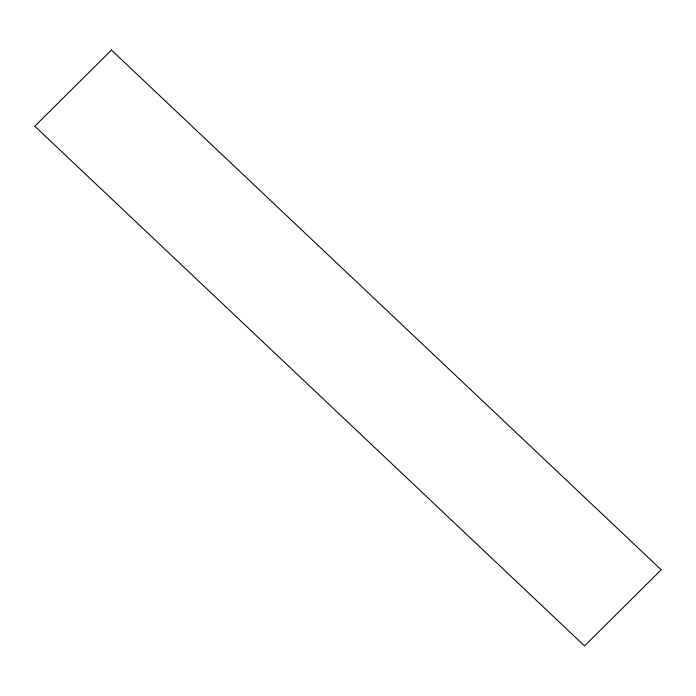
<?xml version="1.0" encoding="UTF-8"?>
<svg xmlns="http://www.w3.org/2000/svg" width="696" height="696" viewBox="0 0 696 696"><rect width="100%" height="100%" fill="white"/><g stroke="black" fill="none" stroke-linecap="round" stroke-linejoin="round"><path stroke-width="1.04" d="M111.438 50.069L34.8 126.22L584.562 645.932L661.2 569.78L111.438 50.069"/></g></svg>
